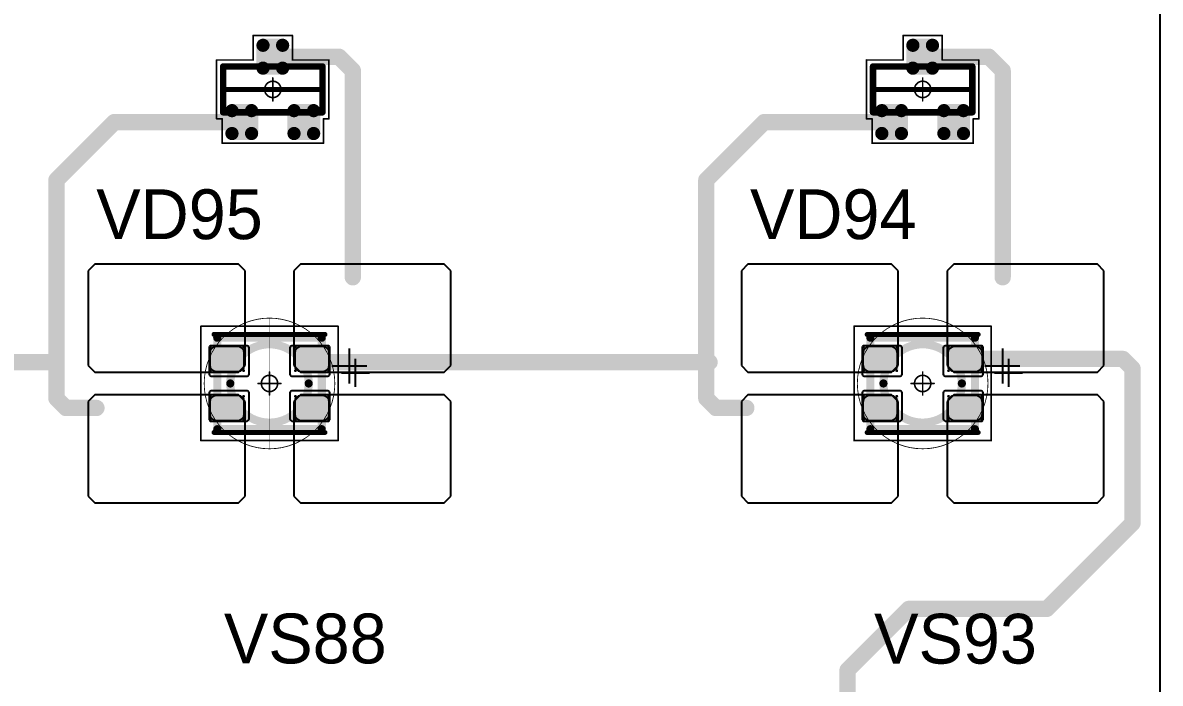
# Model space of a CAD drawing. Header units: millimetres. Extents: x 0 to 400, y 0 to 511.
# Drawn here: x 192.44 to 227.27, y 352.33 to 372.54 of the extents above; entities that cross this region are included whole.
import ezdxf

# ---------------------------------------------------------------- set-up
doc = ezdxf.new("R2010")
doc.units = ezdxf.units.MM
for name, color, linetype in [('Mechanical13', 56, 'Continuous'), ('Mechanical15', 56, 'Continuous'), ('Mechanical2', 216, 'Continuous'), ('TopLayer', 1, 'Continuous'), ('TopOverlay', 2, 'Continuous'), ('TopPaste', 8, 'Continuous'), ('TopSolder', 216, 'Continuous')]:
    doc.layers.add(name, color=color, linetype=linetype)

# ---------------------------------------------------------------- blocks, each defined once
blk = doc.blocks.new('SOT23_502')
at = {"layer": 'Mechanical13', "const_width": 0.2}
for points in [[(-0.7, 1.52), (0.7, 1.52)], [(-0.7, 1.52), (-0.7, -1.52)], [(0.7, 1.52), (0.7, -1.52)], [(-0.7, -1.52), (0.7, -1.52)]]:
    blk.add_lwpolyline(points, dxfattribs=at)
at = {"layer": 'Mechanical13', "const_width": 0.1}
for points in [[(-0.75, 1.52, 1), (-0.65, 1.52, 1)], [(-0.75, 1.52, 1), (-0.65, 1.52, 1)], [(0.65, 1.52, 1), (0.75, 1.52, 1)], [(0.65, 1.52, 1), (0.75, 1.52, 1)], [(-0.75, -1.52, 1), (-0.65, -1.52, 1)], [(-0.75, -1.52, 1), (-0.65, -1.52, 1)], [(0.65, -1.52, 1), (0.75, -1.52, 1)], [(0.65, -1.52, 1), (0.75, -1.52, 1)]]:
    blk.add_lwpolyline(points, format="xyb", close=True, dxfattribs=at)
at = {"layer": 'Mechanical15', "const_width": 0.05}
for points in [[(-0.9, 1.72), (-0.9, 1.55)], [(-0.9, 1.72), (0.9, 1.72)], [(0.9, 1.72), (0.9, 0.6)], [(-1.65, 1.55), (-1.65, -1.55)], [(-1.65, 1.55), (-0.9, 1.55)], [(0, 0.35), (0, -0.35)], [(0.9, 0.6), (1.65, 0.6)], [(1.65, 0.6), (1.65, -0.6)], [(-0.35, 0), (0.35, 0)], [(0.9, -0.6), (1.65, -0.6)], [(0.9, -0.6), (0.9, -1.72)], [(-1.65, -1.55), (-0.9, -1.55)], [(-0.9, -1.55), (-0.9, -1.72)], [(-0.9, -1.72), (0.9, -1.72)]]:
    blk.add_lwpolyline(points, dxfattribs=at)
at = {"layer": 'Mechanical15'}
for points, const_width in [([(-0.913, 1.72, 1), (-0.888, 1.72, 1)], 0.025), ([(-0.913, 1.72, 1), (-0.888, 1.72, 1)], 0.025), ([(0.888, 1.72, 1), (0.913, 1.72, 1)], 0.025), ([(0.888, 1.72, 1), (0.913, 1.72, 1)], 0.025), ([(-1.662, 1.55, 1), (-1.637, 1.55, 1)], 0.025), ([(-1.662, 1.55, 1), (-1.637, 1.55, 1)], 0.025), ([(-0.913, 1.55, 1), (-0.888, 1.55, 1)], 0.025), ([(-0.913, 1.55, 1), (-0.888, 1.55, 1)], 0.025), ([(-0.012, 0.35, 1), (0.012, 0.35, 1)], 0.025), ([(0.888, 0.6, 1), (0.913, 0.6, 1)], 0.025), ([(0.888, 0.6, 1), (0.913, 0.6, 1)], 0.025), ([(1.637, 0.6, 1), (1.662, 0.6, 1)], 0.025), ([(1.637, 0.6, 1), (1.662, 0.6, 1)], 0.025), ([(-0.362, 0, 1), (-0.337, 0, 1)], 0.025), ([(0.25, 0, 1), (-0.25, 0, 1)], 0.05), ([(-0.262, 0, 1), (-0.238, 0, 1)], 0.025), ([(0.238, 0, 1), (0.262, 0, 1)], 0.025), ([(0.337, 0, 1), (0.362, 0, 1)], 0.025), ([(-0.012, -0.35, 1), (0.012, -0.35, 1)], 0.025), ([(0.888, -0.6, 1), (0.913, -0.6, 1)], 0.025), ([(0.888, -0.6, 1), (0.913, -0.6, 1)], 0.025), ([(1.637, -0.6, 1), (1.662, -0.6, 1)], 0.025), ([(1.637, -0.6, 1), (1.662, -0.6, 1)], 0.025), ([(-1.662, -1.55, 1), (-1.637, -1.55, 1)], 0.025), ([(-1.662, -1.55, 1), (-1.637, -1.55, 1)], 0.025), ([(-0.913, -1.55, 1), (-0.888, -1.55, 1)], 0.025), ([(-0.913, -1.55, 1), (-0.888, -1.55, 1)], 0.025), ([(-0.913, -1.72, 1), (-0.888, -1.72, 1)], 0.025), ([(-0.913, -1.72, 1), (-0.888, -1.72, 1)], 0.025), ([(0.888, -1.72, 1), (0.913, -1.72, 1)], 0.025), ([(0.888, -1.72, 1), (0.913, -1.72, 1)], 0.025)]:
    blk.add_lwpolyline(points, format="xyb", close=True, dxfattribs=dict(at, const_width=const_width))
at = {"layer": 'TopLayer', "const_width": 0.1}
for points in [[(-1.4, 1.25, 1), (-1.3, 1.25, 1)], [(-0.7, 1.25, 1), (-0.6, 1.25, 1)], [(-1.4, 0.65, 1), (-1.3, 0.65, 1)], [(-0.7, 0.65, 1), (-0.6, 0.65, 1)], [(0.6, 0.3, 1), (0.7, 0.3, 1)], [(1.3, 0.3, 1), (1.4, 0.3, 1)], [(0.6, -0.3, 1), (0.7, -0.3, 1)], [(1.3, -0.3, 1), (1.4, -0.3, 1)], [(-1.4, -0.65, 1), (-1.3, -0.65, 1)], [(-0.7, -0.65, 1), (-0.6, -0.65, 1)], [(-1.4, -1.25, 1), (-1.3, -1.25, 1)], [(-0.7, -1.25, 1), (-0.6, -1.25, 1)]]:
    blk.add_lwpolyline(points, format="xyb", close=True, dxfattribs=at)
at = {"layer": 'TopLayer'}
for points in [[(-1.45, 1.25), (-1.45, 0.65), (-0.55, 1.25), (-0.55, 0.65)], [(-1.35, 1.35), (-1.35, 0.55), (-0.65, 1.35), (-0.65, 0.55)], [(0.65, 0.4), (0.65, -0.4), (1.35, 0.4), (1.35, -0.4)], [(0.55, 0.3), (0.55, -0.3), (1.45, 0.3), (1.45, -0.3)], [(-1.45, -0.65), (-1.45, -1.25), (-0.55, -0.65), (-0.55, -1.25)], [(-1.35, -0.55), (-1.35, -1.35), (-0.65, -0.55), (-0.65, -1.35)]]:
    blk.add_solid(points, dxfattribs=at)
at = {"layer": 'TopOverlay', "const_width": 0.15}
blk.add_lwpolyline([(0, 1.5), (0, -1.5)], dxfattribs=at)
at = {"layer": 'TopOverlay', "const_width": 0.075}
for points in [[(-0.038, 1.5, 1), (0.038, 1.5, 1)], [(-0.038, -1.5, 1), (0.038, -1.5, 1)]]:
    blk.add_lwpolyline(points, format="xyb", close=True, dxfattribs=at)
at = {"layer": 'TopPaste', "const_width": 0.075}
for points in [[(-1.387, 1.25, 1), (-1.313, 1.25, 1)], [(-0.687, 1.25, 1), (-0.613, 1.25, 1)], [(-1.387, 0.65, 1), (-1.313, 0.65, 1)], [(-0.687, 0.65, 1), (-0.613, 0.65, 1)], [(0.613, 0.3, 1), (0.687, 0.3, 1)], [(1.313, 0.3, 1), (1.387, 0.3, 1)], [(0.613, -0.3, 1), (0.687, -0.3, 1)], [(1.313, -0.3, 1), (1.387, -0.3, 1)], [(-1.387, -0.65, 1), (-1.313, -0.65, 1)], [(-0.687, -0.65, 1), (-0.613, -0.65, 1)], [(-1.387, -1.25, 1), (-1.313, -1.25, 1)], [(-0.687, -1.25, 1), (-0.613, -1.25, 1)]]:
    blk.add_lwpolyline(points, format="xyb", close=True, dxfattribs=at)
at = {"layer": 'TopPaste'}
for points in [[(-1.425, 1.25), (-1.425, 0.65), (-0.575, 1.25), (-0.575, 0.65)], [(-1.35, 1.325), (-1.35, 0.575), (-0.65, 1.325), (-0.65, 0.575)], [(0.65, 0.375), (0.65, -0.375), (1.35, 0.375), (1.35, -0.375)], [(0.575, 0.3), (0.575, -0.3), (1.425, 0.3), (1.425, -0.3)], [(-1.425, -0.65), (-1.425, -1.25), (-0.575, -0.65), (-0.575, -1.25)], [(-1.35, -0.575), (-1.35, -1.325), (-0.65, -0.575), (-0.65, -1.325)]]:
    blk.add_solid(points, dxfattribs=at)
at = {"layer": 'TopSolder', "const_width": 0.202}
for points in [[(-1.451, 1.25, 1), (-1.249, 1.25, 1)], [(-0.751, 1.25, 1), (-0.549, 1.25, 1)], [(-1.451, 0.65, 1), (-1.249, 0.65, 1)], [(-0.751, 0.65, 1), (-0.549, 0.65, 1)], [(0.549, 0.3, 1), (0.751, 0.3, 1)], [(1.249, 0.3, 1), (1.451, 0.3, 1)], [(0.549, -0.3, 1), (0.751, -0.3, 1)], [(1.249, -0.3, 1), (1.451, -0.3, 1)], [(-1.451, -0.65, 1), (-1.249, -0.65, 1)], [(-0.751, -0.65, 1), (-0.549, -0.65, 1)], [(-1.451, -1.25, 1), (-1.249, -1.25, 1)], [(-0.751, -1.25, 1), (-0.549, -1.25, 1)]]:
    blk.add_lwpolyline(points, format="xyb", close=True, dxfattribs=at)
at = {"layer": 'TopSolder'}
for points in [[(-1.35, 1.452), (-1.35, 0.448), (-0.65, 1.452), (-0.65, 0.448)], [(-1.552, 1.25), (-1.552, 0.65), (-0.448, 1.25), (-0.448, 0.65)], [(0.65, 0.502), (0.65, -0.502), (1.35, 0.502), (1.35, -0.502)], [(0.448, 0.3), (0.448, -0.3), (1.552, 0.3), (1.552, -0.3)], [(-1.552, -0.65), (-1.552, -1.25), (-0.448, -0.65), (-0.448, -1.25)], [(-1.35, -0.448), (-1.35, -1.452), (-0.65, -0.448), (-0.65, -1.452)]]:
    blk.add_solid(points, dxfattribs=at)
blk = doc.blocks.new('SOT23_503')
at = {"layer": 'Mechanical13', "const_width": 0.2}
for points in [[(-0.7, 1.52), (0.7, 1.52)], [(-0.7, 1.52), (-0.7, -1.52)], [(0.7, 1.52), (0.7, -1.52)], [(-0.7, -1.52), (0.7, -1.52)]]:
    blk.add_lwpolyline(points, dxfattribs=at)
at = {"layer": 'Mechanical13', "const_width": 0.1}
for points in [[(-0.75, 1.52, 1), (-0.65, 1.52, 1)], [(-0.75, 1.52, 1), (-0.65, 1.52, 1)], [(0.65, 1.52, 1), (0.75, 1.52, 1)], [(0.65, 1.52, 1), (0.75, 1.52, 1)], [(-0.75, -1.52, 1), (-0.65, -1.52, 1)], [(-0.75, -1.52, 1), (-0.65, -1.52, 1)], [(0.65, -1.52, 1), (0.75, -1.52, 1)], [(0.65, -1.52, 1), (0.75, -1.52, 1)]]:
    blk.add_lwpolyline(points, format="xyb", close=True, dxfattribs=at)
at = {"layer": 'Mechanical15', "const_width": 0.05}
for points in [[(-0.9, 1.72), (-0.9, 1.55)], [(-0.9, 1.72), (0.9, 1.72)], [(0.9, 1.72), (0.9, 0.6)], [(-1.65, 1.55), (-1.65, -1.55)], [(-1.65, 1.55), (-0.9, 1.55)], [(0, 0.35), (0, -0.35)], [(0.9, 0.6), (1.65, 0.6)], [(1.65, 0.6), (1.65, -0.6)], [(-0.35, 0), (0.35, 0)], [(0.9, -0.6), (1.65, -0.6)], [(0.9, -0.6), (0.9, -1.72)], [(-1.65, -1.55), (-0.9, -1.55)], [(-0.9, -1.55), (-0.9, -1.72)], [(-0.9, -1.72), (0.9, -1.72)]]:
    blk.add_lwpolyline(points, dxfattribs=at)
at = {"layer": 'Mechanical15'}
for points, const_width in [([(-0.913, 1.72, 1), (-0.888, 1.72, 1)], 0.025), ([(-0.913, 1.72, 1), (-0.888, 1.72, 1)], 0.025), ([(0.888, 1.72, 1), (0.913, 1.72, 1)], 0.025), ([(0.888, 1.72, 1), (0.913, 1.72, 1)], 0.025), ([(-1.662, 1.55, 1), (-1.637, 1.55, 1)], 0.025), ([(-1.662, 1.55, 1), (-1.637, 1.55, 1)], 0.025), ([(-0.913, 1.55, 1), (-0.888, 1.55, 1)], 0.025), ([(-0.913, 1.55, 1), (-0.888, 1.55, 1)], 0.025), ([(-0.012, 0.35, 1), (0.012, 0.35, 1)], 0.025), ([(0.888, 0.6, 1), (0.913, 0.6, 1)], 0.025), ([(0.888, 0.6, 1), (0.913, 0.6, 1)], 0.025), ([(1.637, 0.6, 1), (1.662, 0.6, 1)], 0.025), ([(1.637, 0.6, 1), (1.662, 0.6, 1)], 0.025), ([(-0.362, 0, 1), (-0.337, 0, 1)], 0.025), ([(0.25, 0, 1), (-0.25, 0, 1)], 0.05), ([(-0.262, 0, 1), (-0.238, 0, 1)], 0.025), ([(0.238, 0, 1), (0.262, 0, 1)], 0.025), ([(0.337, 0, 1), (0.362, 0, 1)], 0.025), ([(-0.012, -0.35, 1), (0.012, -0.35, 1)], 0.025), ([(0.888, -0.6, 1), (0.913, -0.6, 1)], 0.025), ([(0.888, -0.6, 1), (0.913, -0.6, 1)], 0.025), ([(1.637, -0.6, 1), (1.662, -0.6, 1)], 0.025), ([(1.637, -0.6, 1), (1.662, -0.6, 1)], 0.025), ([(-1.662, -1.55, 1), (-1.637, -1.55, 1)], 0.025), ([(-1.662, -1.55, 1), (-1.637, -1.55, 1)], 0.025), ([(-0.913, -1.55, 1), (-0.888, -1.55, 1)], 0.025), ([(-0.913, -1.55, 1), (-0.888, -1.55, 1)], 0.025), ([(-0.913, -1.72, 1), (-0.888, -1.72, 1)], 0.025), ([(-0.913, -1.72, 1), (-0.888, -1.72, 1)], 0.025), ([(0.888, -1.72, 1), (0.913, -1.72, 1)], 0.025), ([(0.888, -1.72, 1), (0.913, -1.72, 1)], 0.025)]:
    blk.add_lwpolyline(points, format="xyb", close=True, dxfattribs=dict(at, const_width=const_width))
at = {"layer": 'TopLayer', "const_width": 0.1}
for points in [[(-1.4, 1.25, 1), (-1.3, 1.25, 1)], [(-0.7, 1.25, 1), (-0.6, 1.25, 1)], [(-1.4, 0.65, 1), (-1.3, 0.65, 1)], [(-0.7, 0.65, 1), (-0.6, 0.65, 1)], [(0.6, 0.3, 1), (0.7, 0.3, 1)], [(1.3, 0.3, 1), (1.4, 0.3, 1)], [(0.6, -0.3, 1), (0.7, -0.3, 1)], [(1.3, -0.3, 1), (1.4, -0.3, 1)], [(-1.4, -0.65, 1), (-1.3, -0.65, 1)], [(-0.7, -0.65, 1), (-0.6, -0.65, 1)], [(-1.4, -1.25, 1), (-1.3, -1.25, 1)], [(-0.7, -1.25, 1), (-0.6, -1.25, 1)]]:
    blk.add_lwpolyline(points, format="xyb", close=True, dxfattribs=at)
at = {"layer": 'TopLayer'}
for points in [[(-1.45, 1.25), (-1.45, 0.65), (-0.55, 1.25), (-0.55, 0.65)], [(-1.35, 1.35), (-1.35, 0.55), (-0.65, 1.35), (-0.65, 0.55)], [(0.65, 0.4), (0.65, -0.4), (1.35, 0.4), (1.35, -0.4)], [(0.55, 0.3), (0.55, -0.3), (1.45, 0.3), (1.45, -0.3)], [(-1.45, -0.65), (-1.45, -1.25), (-0.55, -0.65), (-0.55, -1.25)], [(-1.35, -0.55), (-1.35, -1.35), (-0.65, -0.55), (-0.65, -1.35)]]:
    blk.add_solid(points, dxfattribs=at)
at = {"layer": 'TopOverlay', "const_width": 0.15}
blk.add_lwpolyline([(0, 1.5), (0, -1.5)], dxfattribs=at)
at = {"layer": 'TopOverlay', "const_width": 0.075}
for points in [[(-0.038, 1.5, 1), (0.038, 1.5, 1)], [(-0.038, -1.5, 1), (0.038, -1.5, 1)]]:
    blk.add_lwpolyline(points, format="xyb", close=True, dxfattribs=at)
at = {"layer": 'TopPaste', "const_width": 0.075}
for points in [[(-1.387, 1.25, 1), (-1.313, 1.25, 1)], [(-0.687, 1.25, 1), (-0.613, 1.25, 1)], [(-1.387, 0.65, 1), (-1.313, 0.65, 1)], [(-0.687, 0.65, 1), (-0.613, 0.65, 1)], [(0.613, 0.3, 1), (0.687, 0.3, 1)], [(1.313, 0.3, 1), (1.387, 0.3, 1)], [(0.613, -0.3, 1), (0.687, -0.3, 1)], [(1.313, -0.3, 1), (1.387, -0.3, 1)], [(-1.387, -0.65, 1), (-1.313, -0.65, 1)], [(-0.687, -0.65, 1), (-0.613, -0.65, 1)], [(-1.387, -1.25, 1), (-1.313, -1.25, 1)], [(-0.687, -1.25, 1), (-0.613, -1.25, 1)]]:
    blk.add_lwpolyline(points, format="xyb", close=True, dxfattribs=at)
at = {"layer": 'TopPaste'}
for points in [[(-1.425, 1.25), (-1.425, 0.65), (-0.575, 1.25), (-0.575, 0.65)], [(-1.35, 1.325), (-1.35, 0.575), (-0.65, 1.325), (-0.65, 0.575)], [(0.65, 0.375), (0.65, -0.375), (1.35, 0.375), (1.35, -0.375)], [(0.575, 0.3), (0.575, -0.3), (1.425, 0.3), (1.425, -0.3)], [(-1.425, -0.65), (-1.425, -1.25), (-0.575, -0.65), (-0.575, -1.25)], [(-1.35, -0.575), (-1.35, -1.325), (-0.65, -0.575), (-0.65, -1.325)]]:
    blk.add_solid(points, dxfattribs=at)
at = {"layer": 'TopSolder', "const_width": 0.202}
for points in [[(-1.451, 1.25, 1), (-1.249, 1.25, 1)], [(-0.751, 1.25, 1), (-0.549, 1.25, 1)], [(-1.451, 0.65, 1), (-1.249, 0.65, 1)], [(-0.751, 0.65, 1), (-0.549, 0.65, 1)], [(0.549, 0.3, 1), (0.751, 0.3, 1)], [(1.249, 0.3, 1), (1.451, 0.3, 1)], [(0.549, -0.3, 1), (0.751, -0.3, 1)], [(1.249, -0.3, 1), (1.451, -0.3, 1)], [(-1.451, -0.65, 1), (-1.249, -0.65, 1)], [(-0.751, -0.65, 1), (-0.549, -0.65, 1)], [(-1.451, -1.25, 1), (-1.249, -1.25, 1)], [(-0.751, -1.25, 1), (-0.549, -1.25, 1)]]:
    blk.add_lwpolyline(points, format="xyb", close=True, dxfattribs=at)
at = {"layer": 'TopSolder'}
for points in [[(-1.35, 1.452), (-1.35, 0.448), (-0.65, 1.452), (-0.65, 0.448)], [(-1.552, 1.25), (-1.552, 0.65), (-0.448, 1.25), (-0.448, 0.65)], [(0.65, 0.502), (0.65, -0.502), (1.35, 0.502), (1.35, -0.502)], [(0.448, 0.3), (0.448, -0.3), (1.552, 0.3), (1.552, -0.3)], [(-1.552, -0.65), (-1.552, -1.25), (-0.448, -0.65), (-0.448, -1.25)], [(-1.35, -0.448), (-1.35, -1.452), (-0.65, -0.448), (-0.65, -1.452)]]:
    blk.add_solid(points, dxfattribs=at)
blk = doc.blocks.new('E65F_706')
at = {"layer": 'Mechanical13'}
for p, q in [((2.441, 1.071), (2.441, 0)), ((1.905, 0.536), (2.976, 0.536))]:
    blk.add_line(p, q, dxfattribs=at)
at = {"layer": 'Mechanical13', "const_width": 0.25}
for points in [[(-1.6, -1.4), (-1.6, 1.4)], [(-1.6, 1.4), (1.6, 1.4)], [(1.6, -1.4), (1.6, 1.4)], [(-1.6, -1.4), (1.6, -1.4)]]:
    blk.add_lwpolyline(points, dxfattribs=at)
at = {"layer": 'Mechanical13'}
for points, const_width in [([(-1.663, 1.4, 1), (-1.538, 1.4, 1)], 0.125), ([(-1.663, 1.4, 1), (-1.538, 1.4, 1)], 0.125), ([(1.537, 1.4, 1), (1.662, 1.4, 1)], 0.125), ([(1.537, 1.4, 1), (1.662, 1.4, 1)], 0.125), ([(1.2, 0, 1), (-1.2, 0, 1)], 0.25), ([(-1.263, 0, 1), (-1.138, 0, 1)], 0.125), ([(1.137, 0, 1), (1.262, 0, 1)], 0.125), ([(-1.663, -1.4, 1), (-1.538, -1.4, 1)], 0.125), ([(-1.663, -1.4, 1), (-1.538, -1.4, 1)], 0.125), ([(1.537, -1.4, 1), (1.662, -1.4, 1)], 0.125), ([(1.537, -1.4, 1), (1.662, -1.4, 1)], 0.125)]:
    blk.add_lwpolyline(points, format="xyb", close=True, dxfattribs=dict(at, const_width=const_width))
at = {"layer": 'Mechanical15', "const_width": 0.05}
for points in [[(-2.1, 1.75), (2.1, 1.75)], [(-2.1, -1.75), (-2.1, 1.75)], [(2.1, -1.75), (2.1, 1.75)], [(0, -0.35), (0, 0.35)], [(0, -0.35), (0, 0.35)], [(-0.35, 0), (0.35, 0)], [(-0.35, 0), (0.35, 0)], [(-2.1, -1.75), (2.1, -1.75)]]:
    blk.add_lwpolyline(points, dxfattribs=at)
at = {"layer": 'Mechanical15'}
for points, const_width in [([(-2.113, 1.75, 1), (-2.088, 1.75, 1)], 0.025), ([(-2.113, 1.75, 1), (-2.088, 1.75, 1)], 0.025), ([(2.087, 1.75, 1), (2.112, 1.75, 1)], 0.025), ([(2.087, 1.75, 1), (2.112, 1.75, 1)], 0.025), ([(-0.013, 0.35, 1), (0.012, 0.35, 1)], 0.025), ([(-0.013, 0.35, 1), (0.012, 0.35, 1)], 0.025), ([(-0.363, 0, 1), (-0.338, 0, 1)], 0.025), ([(-0.363, 0, 1), (-0.338, 0, 1)], 0.025), ([(0.25, 0, 1), (-0.25, 0, 1)], 0.05), ([(0.25, 0, 1), (-0.25, 0, 1)], 0.05), ([(-0.263, 0, 1), (-0.238, 0, 1)], 0.025), ([(-0.263, 0, 1), (-0.238, 0, 1)], 0.025), ([(0.237, 0, 1), (0.262, 0, 1)], 0.025), ([(0.237, 0, 1), (0.262, 0, 1)], 0.025), ([(0.337, 0, 1), (0.362, 0, 1)], 0.025), ([(0.337, 0, 1), (0.362, 0, 1)], 0.025), ([(-0.013, -0.35, 1), (0.012, -0.35, 1)], 0.025), ([(-0.013, -0.35, 1), (0.012, -0.35, 1)], 0.025), ([(-2.113, -1.75, 1), (-2.088, -1.75, 1)], 0.025), ([(-2.113, -1.75, 1), (-2.088, -1.75, 1)], 0.025), ([(2.087, -1.75, 1), (2.112, -1.75, 1)], 0.025), ([(2.087, -1.75, 1), (2.112, -1.75, 1)], 0.025)]:
    blk.add_lwpolyline(points, format="xyb", close=True, dxfattribs=dict(at, const_width=const_width))
at = {"layer": 'TopLayer'}
for p, q in [((-5.35, 3.65), (-5.55, 3.45)), ((-0.95, 3.65), (-5.35, 3.65)), ((-5.35, 3.65), (-5.35, 3.65)), ((-0.75, 3.45), (-0.95, 3.65)), ((0.95, 3.65), (0.75, 3.45)), ((5.35, 3.65), (0.95, 3.65)), ((0.95, 3.65), (0.95, 3.65)), ((5.55, 3.45), (5.35, 3.65)), ((-5.55, 3.45), (-5.55, 3.45)), ((-5.55, 3.45), (-5.55, 0.55)), ((-0.75, 0.55), (-0.75, 3.45)), ((0.75, 3.45), (0.75, 3.45)), ((0.75, 3.45), (0.75, 0.55)), ((5.55, 0.55), (5.55, 3.45)), ((-5.55, 0.55), (-5.35, 0.35)), ((-5.35, 0.35), (-0.95, 0.35)), ((-0.95, 0.35), (-0.75, 0.55)), ((0.75, 0.55), (0.95, 0.35)), ((0.95, 0.35), (5.35, 0.35)), ((5.35, 0.35), (5.55, 0.55)), ((-5.35, -0.35), (-5.55, -0.55)), ((-5.55, -0.55), (-5.55, -0.55)), ((-5.55, -0.55), (-5.55, -3.45)), ((-0.95, -0.35), (-5.35, -0.35)), ((-5.35, -0.35), (-5.35, -0.35)), ((-0.75, -0.55), (-0.95, -0.35)), ((-0.75, -3.45), (-0.75, -0.55)), ((0.95, -0.35), (0.75, -0.55)), ((0.75, -0.55), (0.75, -0.55)), ((0.75, -0.55), (0.75, -3.45)), ((5.35, -0.35), (0.95, -0.35)), ((0.95, -0.35), (0.95, -0.35)), ((5.55, -0.55), (5.35, -0.35)), ((5.55, -3.45), (5.55, -0.55)), ((-5.55, -3.45), (-5.35, -3.65)), ((-0.95, -3.65), (-0.75, -3.45)), ((0.75, -3.45), (0.95, -3.65)), ((5.35, -3.65), (5.55, -3.45)), ((-5.35, -3.65), (-0.95, -3.65)), ((0.95, -3.65), (5.35, -3.65))]:
    blk.add_line(p, q, dxfattribs=at)
at = {"layer": 'TopLayer', "const_width": 0.04}
for points in [[(-1.83, 1.11, 1), (-1.79, 1.11, 1)], [(-0.81, 1.11, 1), (-0.77, 1.11, 1)], [(0.77, 1.11, 1), (0.81, 1.11, 1)], [(1.79, 1.11, 1), (1.83, 1.11, 1)], [(-1.83, 0.39, 1), (-1.79, 0.39, 1)], [(-0.81, 0.39, 1), (-0.77, 0.39, 1)], [(0.77, 0.39, 1), (0.81, 0.39, 1)], [(1.79, 0.39, 1), (1.83, 0.39, 1)], [(-1.83, -0.39, 1), (-1.79, -0.39, 1)], [(-0.81, -0.39, 1), (-0.77, -0.39, 1)], [(0.77, -0.39, 1), (0.81, -0.39, 1)], [(1.79, -0.39, 1), (1.83, -0.39, 1)], [(-1.83, -1.11, 1), (-1.79, -1.11, 1)], [(-0.81, -1.11, 1), (-0.77, -1.11, 1)], [(0.77, -1.11, 1), (0.81, -1.11, 1)], [(1.79, -1.11, 1), (1.83, -1.11, 1)]]:
    blk.add_lwpolyline(points, format="xyb", close=True, dxfattribs=at)
at = {"layer": 'TopLayer'}
for points in [[(-1.85, 1.11), (-1.85, 0.39), (-0.75, 1.11), (-0.75, 0.39)], [(-1.81, 1.15), (-1.81, 0.35), (-0.79, 1.15), (-0.79, 0.35)], [(0.75, 1.11), (0.75, 0.39), (1.85, 1.11), (1.85, 0.39)], [(0.79, 1.15), (0.79, 0.35), (1.81, 1.15), (1.81, 0.35)], [(-1.85, -0.39), (-1.85, -1.11), (-0.75, -0.39), (-0.75, -1.11)], [(-1.81, -0.35), (-1.81, -1.15), (-0.79, -0.35), (-0.79, -1.15)], [(0.75, -0.39), (0.75, -1.11), (1.85, -0.39), (1.85, -1.11)], [(0.79, -0.35), (0.79, -1.15), (1.81, -0.35), (1.81, -1.15)]]:
    blk.add_solid(points, dxfattribs=at)
at = {"layer": 'TopOverlay'}
for p, q in [((2.628, 0.757), (2.628, -0.1)), ((2.2, 0.328), (3.057, 0.328))]:
    blk.add_line(p, q, dxfattribs=at)
at = {"layer": 'TopOverlay', "const_width": 0.15}
for points in [[(-1.7, 1.5), (1.7, 1.5)], [(-1.7, -1.5), (1.7, -1.5)]]:
    blk.add_lwpolyline(points, dxfattribs=at)
at = {"layer": 'TopOverlay', "const_width": 0.075}
for points in [[(-1.738, 1.5, 1), (-1.663, 1.5, 1)], [(1.662, 1.5, 1), (1.737, 1.5, 1)], [(-1.738, -1.5, 1), (-1.663, -1.5, 1)], [(1.662, -1.5, 1), (1.737, -1.5, 1)]]:
    blk.add_lwpolyline(points, format="xyb", close=True, dxfattribs=at)
at = {"layer": 'TopPaste'}
for p, q in [((-1.773, 1.073), (-1.814, 1.011)), ((-1.711, 1.114), (-1.773, 1.073)), ((-1.638, 1.129), (-1.711, 1.114)), ((-0.963, 1.129), (-1.638, 1.129)), ((-0.889, 1.114), (-0.963, 1.129)), ((-0.827, 1.073), (-0.889, 1.114)), ((-0.786, 1.011), (-0.827, 1.073)), ((0.827, 1.073), (0.786, 1.011)), ((0.889, 1.114), (0.827, 1.073)), ((0.962, 1.129), (0.889, 1.114)), ((1.637, 1.129), (0.962, 1.129)), ((1.711, 1.114), (1.637, 1.129)), ((1.773, 1.073), (1.711, 1.114)), ((1.814, 1.011), (1.773, 1.073)), ((-1.814, 1.011), (-1.829, 0.938)), ((-1.829, 0.938), (-1.829, 0.563)), ((-0.771, 0.938), (-0.786, 1.011)), ((-0.771, 0.563), (-0.771, 0.938)), ((0.786, 1.011), (0.771, 0.938)), ((0.771, 0.938), (0.771, 0.563)), ((1.829, 0.938), (1.814, 1.011)), ((1.829, 0.563), (1.829, 0.938)), ((-1.829, 0.563), (-1.814, 0.489)), ((-1.814, 0.489), (-1.773, 0.427)), ((-1.773, 0.427), (-1.711, 0.386)), ((-1.711, 0.386), (-1.638, 0.371)), ((-1.638, 0.371), (-0.963, 0.371)), ((-0.963, 0.371), (-0.889, 0.386)), ((-0.889, 0.386), (-0.827, 0.427)), ((-0.827, 0.427), (-0.786, 0.489)), ((-0.786, 0.489), (-0.771, 0.563)), ((0.771, 0.563), (0.786, 0.489)), ((0.786, 0.489), (0.827, 0.427)), ((0.827, 0.427), (0.889, 0.386)), ((0.889, 0.386), (0.962, 0.371)), ((0.962, 0.371), (1.637, 0.371)), ((1.637, 0.371), (1.711, 0.386)), ((1.711, 0.386), (1.773, 0.427)), ((1.773, 0.427), (1.814, 0.489)), ((1.814, 0.489), (1.829, 0.563)), ((-1.814, -0.489), (-1.829, -0.563)), ((-1.829, -0.563), (-1.829, -0.938)), ((-1.773, -0.427), (-1.814, -0.489)), ((-1.711, -0.386), (-1.773, -0.427)), ((-1.638, -0.371), (-1.711, -0.386)), ((-0.963, -0.371), (-1.638, -0.371)), ((-0.889, -0.386), (-0.963, -0.371)), ((-0.827, -0.427), (-0.889, -0.386)), ((-0.786, -0.489), (-0.827, -0.427)), ((-0.771, -0.563), (-0.786, -0.489)), ((-0.771, -0.938), (-0.771, -0.563)), ((0.786, -0.489), (0.771, -0.563)), ((0.771, -0.563), (0.771, -0.938)), ((0.827, -0.427), (0.786, -0.489)), ((0.889, -0.386), (0.827, -0.427)), ((0.962, -0.371), (0.889, -0.386)), ((1.637, -0.371), (0.962, -0.371)), ((1.711, -0.386), (1.637, -0.371)), ((1.773, -0.427), (1.711, -0.386)), ((1.814, -0.489), (1.773, -0.427)), ((1.829, -0.563), (1.814, -0.489)), ((1.829, -0.938), (1.829, -0.563)), ((-1.829, -0.938), (-1.814, -1.011)), ((-1.814, -1.011), (-1.773, -1.073)), ((-0.827, -1.073), (-0.786, -1.011)), ((-0.786, -1.011), (-0.771, -0.938)), ((0.771, -0.938), (0.786, -1.011)), ((0.786, -1.011), (0.827, -1.073)), ((1.773, -1.073), (1.814, -1.011)), ((1.814, -1.011), (1.829, -0.938)), ((-1.773, -1.073), (-1.711, -1.114)), ((-1.711, -1.114), (-1.638, -1.129)), ((-1.638, -1.129), (-0.963, -1.129)), ((-0.963, -1.129), (-0.889, -1.114)), ((-0.889, -1.114), (-0.827, -1.073)), ((0.827, -1.073), (0.889, -1.114)), ((0.889, -1.114), (0.962, -1.129)), ((0.962, -1.129), (1.637, -1.129)), ((1.637, -1.129), (1.711, -1.114)), ((1.711, -1.114), (1.773, -1.073))]:
    blk.add_line(p, q, dxfattribs=at)
at = {"layer": 'TopSolder'}
for p, q in [((-1.842, 1.129), (-1.85, 1.111)), ((-1.85, 1.111), (-1.85, 1.101)), ((-1.85, 1.101), (-1.85, 1.101)), ((-1.85, 1.101), (-1.85, 0.301)), ((-1.828, 1.143), (-1.842, 1.129)), ((-1.81, 1.151), (-1.828, 1.143)), ((-1.8, 1.151), (-1.81, 1.151)), ((-0.7, 1.151), (-1.8, 1.151)), ((-0.685, 1.151), (-0.7, 1.151)), ((-0.7, 1.151), (-0.7, 1.151)), ((-0.658, 1.139), (-0.685, 1.151)), ((-0.636, 1.118), (-0.658, 1.139)), ((-0.625, 1.09), (-0.636, 1.118)), ((-0.625, 1.076), (-0.625, 1.09)), ((-0.625, 0.301), (-0.625, 1.076)), ((0.636, 1.118), (0.625, 1.09)), ((0.625, 1.09), (0.625, 1.076)), ((0.625, 1.076), (0.625, 1.076)), ((0.625, 1.076), (0.625, 0.301)), ((0.657, 1.139), (0.636, 1.118)), ((0.685, 1.151), (0.657, 1.139)), ((0.7, 1.151), (0.685, 1.151)), ((1.8, 1.151), (0.7, 1.151)), ((1.81, 1.151), (1.8, 1.151)), ((1.8, 1.151), (1.8, 1.151)), ((1.828, 1.143), (1.81, 1.151)), ((1.842, 1.129), (1.828, 1.143)), ((1.85, 1.111), (1.842, 1.129)), ((1.85, 1.101), (1.85, 1.111)), ((1.85, 0.301), (1.85, 1.101)), ((-1.85, 0.301), (-1.85, 0.286)), ((-1.85, 0.286), (-1.839, 0.258)), ((-1.839, 0.258), (-1.818, 0.237)), ((-1.818, 0.237), (-1.79, 0.226)), ((-1.79, 0.226), (-1.775, 0.226)), ((-1.775, 0.226), (-1.775, 0.226)), ((-1.775, 0.226), (-0.7, 0.226)), ((-0.7, 0.226), (-0.685, 0.226)), ((-0.685, 0.226), (-0.658, 0.237)), ((-0.658, 0.237), (-0.636, 0.258)), ((-0.636, 0.258), (-0.625, 0.286)), ((-0.625, 0.286), (-0.625, 0.301)), ((-0.625, 0.301), (-0.625, 0.301)), ((0.625, 0.301), (0.625, 0.286)), ((0.625, 0.286), (0.636, 0.258)), ((0.636, 0.258), (0.657, 0.237)), ((0.657, 0.237), (0.685, 0.226)), ((0.685, 0.226), (0.7, 0.226)), ((0.7, 0.226), (0.7, 0.226)), ((0.7, 0.226), (1.775, 0.226)), ((1.775, 0.226), (1.79, 0.226)), ((1.79, 0.226), (1.817, 0.237)), ((1.817, 0.237), (1.839, 0.258)), ((1.839, 0.258), (1.85, 0.286)), ((1.85, 0.286), (1.85, 0.301)), ((1.85, 0.301), (1.85, 0.301)), ((-1.839, -0.257), (-1.85, -0.285)), ((-1.85, -0.285), (-1.85, -0.299)), ((-1.85, -0.299), (-1.85, -0.299)), ((-1.85, -0.299), (-1.85, -1.099)), ((-1.818, -0.236), (-1.839, -0.257)), ((-1.79, -0.224), (-1.818, -0.236)), ((-1.775, -0.224), (-1.79, -0.224)), ((-0.7, -0.224), (-1.775, -0.224)), ((-0.685, -0.224), (-0.7, -0.224)), ((-0.7, -0.224), (-0.7, -0.224)), ((-0.658, -0.236), (-0.685, -0.224)), ((-0.636, -0.257), (-0.658, -0.236)), ((-0.625, -0.285), (-0.636, -0.257)), ((-0.625, -0.299), (-0.625, -0.285)), ((-0.625, -1.074), (-0.625, -0.299)), ((0.636, -0.257), (0.625, -0.285)), ((0.625, -0.285), (0.625, -0.299)), ((0.625, -0.299), (0.625, -0.299)), ((0.625, -0.299), (0.625, -1.074)), ((0.657, -0.236), (0.636, -0.257)), ((0.685, -0.224), (0.657, -0.236)), ((0.7, -0.224), (0.685, -0.224)), ((1.775, -0.224), (0.7, -0.224)), ((1.79, -0.224), (1.775, -0.224)), ((1.775, -0.224), (1.775, -0.224)), ((1.817, -0.236), (1.79, -0.224)), ((1.839, -0.257), (1.817, -0.236)), ((1.85, -0.285), (1.839, -0.257)), ((1.85, -0.299), (1.85, -0.285)), ((1.85, -1.099), (1.85, -0.299)), ((-1.85, -1.099), (-1.85, -1.109)), ((-1.85, -1.109), (-1.842, -1.128)), ((-1.842, -1.128), (-1.828, -1.142)), ((-1.828, -1.142), (-1.81, -1.149)), ((-1.81, -1.149), (-1.8, -1.149)), ((-1.8, -1.149), (-0.7, -1.149)), ((-1.8, -1.149), (-1.8, -1.149)), ((-0.7, -1.149), (-0.685, -1.149)), ((-0.685, -1.149), (-0.658, -1.138)), ((-0.658, -1.138), (-0.636, -1.117)), ((-0.636, -1.117), (-0.625, -1.089)), ((-0.625, -1.089), (-0.625, -1.074)), ((-0.625, -1.074), (-0.625, -1.074)), ((0.625, -1.074), (0.625, -1.089)), ((0.625, -1.089), (0.636, -1.117)), ((0.636, -1.117), (0.657, -1.138)), ((0.657, -1.138), (0.685, -1.149)), ((0.685, -1.149), (0.7, -1.149)), ((0.7, -1.149), (1.8, -1.149)), ((0.7, -1.149), (0.7, -1.149)), ((1.8, -1.149), (1.81, -1.149)), ((1.81, -1.149), (1.828, -1.142)), ((1.828, -1.142), (1.842, -1.128)), ((1.842, -1.128), (1.85, -1.109)), ((1.85, -1.109), (1.85, -1.099)), ((1.85, -1.099), (1.85, -1.099))]:
    blk.add_line(p, q, dxfattribs=at)
blk = doc.blocks.new('E65F_707')
at = {"layer": 'Mechanical13'}
for p, q in [((2.441, 1.071), (2.441, 0)), ((1.905, 0.536), (2.976, 0.536))]:
    blk.add_line(p, q, dxfattribs=at)
at = {"layer": 'Mechanical13', "const_width": 0.25}
for points in [[(-1.6, -1.4), (-1.6, 1.4)], [(-1.6, 1.4), (1.6, 1.4)], [(1.6, -1.4), (1.6, 1.4)], [(-1.6, -1.4), (1.6, -1.4)]]:
    blk.add_lwpolyline(points, dxfattribs=at)
at = {"layer": 'Mechanical13'}
for points, const_width in [([(-1.663, 1.4, 1), (-1.538, 1.4, 1)], 0.125), ([(-1.663, 1.4, 1), (-1.538, 1.4, 1)], 0.125), ([(1.537, 1.4, 1), (1.662, 1.4, 1)], 0.125), ([(1.537, 1.4, 1), (1.662, 1.4, 1)], 0.125), ([(1.2, 0, 1), (-1.2, 0, 1)], 0.25), ([(-1.263, 0, 1), (-1.138, 0, 1)], 0.125), ([(1.137, 0, 1), (1.262, 0, 1)], 0.125), ([(-1.663, -1.4, 1), (-1.538, -1.4, 1)], 0.125), ([(-1.663, -1.4, 1), (-1.538, -1.4, 1)], 0.125), ([(1.537, -1.4, 1), (1.662, -1.4, 1)], 0.125), ([(1.537, -1.4, 1), (1.662, -1.4, 1)], 0.125)]:
    blk.add_lwpolyline(points, format="xyb", close=True, dxfattribs=dict(at, const_width=const_width))
at = {"layer": 'Mechanical15', "const_width": 0.05}
for points in [[(-2.1, 1.75), (2.1, 1.75)], [(-2.1, -1.75), (-2.1, 1.75)], [(2.1, -1.75), (2.1, 1.75)], [(0, -0.35), (0, 0.35)], [(0, -0.35), (0, 0.35)], [(-0.35, 0), (0.35, 0)], [(-0.35, 0), (0.35, 0)], [(-2.1, -1.75), (2.1, -1.75)]]:
    blk.add_lwpolyline(points, dxfattribs=at)
at = {"layer": 'Mechanical15'}
for points, const_width in [([(-2.113, 1.75, 1), (-2.088, 1.75, 1)], 0.025), ([(-2.113, 1.75, 1), (-2.088, 1.75, 1)], 0.025), ([(2.087, 1.75, 1), (2.112, 1.75, 1)], 0.025), ([(2.087, 1.75, 1), (2.112, 1.75, 1)], 0.025), ([(-0.013, 0.35, 1), (0.012, 0.35, 1)], 0.025), ([(-0.013, 0.35, 1), (0.012, 0.35, 1)], 0.025), ([(-0.363, 0, 1), (-0.338, 0, 1)], 0.025), ([(-0.363, 0, 1), (-0.338, 0, 1)], 0.025), ([(0.25, 0, 1), (-0.25, 0, 1)], 0.05), ([(0.25, 0, 1), (-0.25, 0, 1)], 0.05), ([(-0.263, 0, 1), (-0.238, 0, 1)], 0.025), ([(-0.263, 0, 1), (-0.238, 0, 1)], 0.025), ([(0.237, 0, 1), (0.262, 0, 1)], 0.025), ([(0.237, 0, 1), (0.262, 0, 1)], 0.025), ([(0.337, 0, 1), (0.362, 0, 1)], 0.025), ([(0.337, 0, 1), (0.362, 0, 1)], 0.025), ([(-0.013, -0.35, 1), (0.012, -0.35, 1)], 0.025), ([(-0.013, -0.35, 1), (0.012, -0.35, 1)], 0.025), ([(-2.113, -1.75, 1), (-2.088, -1.75, 1)], 0.025), ([(-2.113, -1.75, 1), (-2.088, -1.75, 1)], 0.025), ([(2.087, -1.75, 1), (2.112, -1.75, 1)], 0.025), ([(2.087, -1.75, 1), (2.112, -1.75, 1)], 0.025)]:
    blk.add_lwpolyline(points, format="xyb", close=True, dxfattribs=dict(at, const_width=const_width))
at = {"layer": 'TopLayer'}
for p, q in [((-5.35, 3.65), (-5.55, 3.45)), ((-0.95, 3.65), (-5.35, 3.65)), ((-5.35, 3.65), (-5.35, 3.65)), ((-0.75, 3.45), (-0.95, 3.65)), ((0.95, 3.65), (0.75, 3.45)), ((5.35, 3.65), (0.95, 3.65)), ((0.95, 3.65), (0.95, 3.65)), ((5.55, 3.45), (5.35, 3.65)), ((-5.55, 3.45), (-5.55, 3.45)), ((-5.55, 3.45), (-5.55, 0.55)), ((-0.75, 0.55), (-0.75, 3.45)), ((0.75, 3.45), (0.75, 3.45)), ((0.75, 3.45), (0.75, 0.55)), ((5.55, 0.55), (5.55, 3.45)), ((-5.55, 0.55), (-5.35, 0.35)), ((-5.35, 0.35), (-0.95, 0.35)), ((-0.95, 0.35), (-0.75, 0.55)), ((0.75, 0.55), (0.95, 0.35)), ((0.95, 0.35), (5.35, 0.35)), ((5.35, 0.35), (5.55, 0.55)), ((-5.35, -0.35), (-5.55, -0.55)), ((-5.55, -0.55), (-5.55, -0.55)), ((-5.55, -0.55), (-5.55, -3.45)), ((-0.95, -0.35), (-5.35, -0.35)), ((-5.35, -0.35), (-5.35, -0.35)), ((-0.75, -0.55), (-0.95, -0.35)), ((-0.75, -3.45), (-0.75, -0.55)), ((0.95, -0.35), (0.75, -0.55)), ((0.75, -0.55), (0.75, -0.55)), ((0.75, -0.55), (0.75, -3.45)), ((5.35, -0.35), (0.95, -0.35)), ((0.95, -0.35), (0.95, -0.35)), ((5.55, -0.55), (5.35, -0.35)), ((5.55, -3.45), (5.55, -0.55)), ((-5.55, -3.45), (-5.35, -3.65)), ((-0.95, -3.65), (-0.75, -3.45)), ((0.75, -3.45), (0.95, -3.65)), ((5.35, -3.65), (5.55, -3.45)), ((-5.35, -3.65), (-0.95, -3.65)), ((0.95, -3.65), (5.35, -3.65))]:
    blk.add_line(p, q, dxfattribs=at)
at = {"layer": 'TopLayer', "const_width": 0.04}
for points in [[(-1.83, 1.11, 1), (-1.79, 1.11, 1)], [(-0.81, 1.11, 1), (-0.77, 1.11, 1)], [(0.77, 1.11, 1), (0.81, 1.11, 1)], [(1.79, 1.11, 1), (1.83, 1.11, 1)], [(-1.83, 0.39, 1), (-1.79, 0.39, 1)], [(-0.81, 0.39, 1), (-0.77, 0.39, 1)], [(0.77, 0.39, 1), (0.81, 0.39, 1)], [(1.79, 0.39, 1), (1.83, 0.39, 1)], [(-1.83, -0.39, 1), (-1.79, -0.39, 1)], [(-0.81, -0.39, 1), (-0.77, -0.39, 1)], [(0.77, -0.39, 1), (0.81, -0.39, 1)], [(1.79, -0.39, 1), (1.83, -0.39, 1)], [(-1.83, -1.11, 1), (-1.79, -1.11, 1)], [(-0.81, -1.11, 1), (-0.77, -1.11, 1)], [(0.77, -1.11, 1), (0.81, -1.11, 1)], [(1.79, -1.11, 1), (1.83, -1.11, 1)]]:
    blk.add_lwpolyline(points, format="xyb", close=True, dxfattribs=at)
at = {"layer": 'TopLayer'}
for points in [[(-1.85, 1.11), (-1.85, 0.39), (-0.75, 1.11), (-0.75, 0.39)], [(-1.81, 1.15), (-1.81, 0.35), (-0.79, 1.15), (-0.79, 0.35)], [(0.75, 1.11), (0.75, 0.39), (1.85, 1.11), (1.85, 0.39)], [(0.79, 1.15), (0.79, 0.35), (1.81, 1.15), (1.81, 0.35)], [(-1.85, -0.39), (-1.85, -1.11), (-0.75, -0.39), (-0.75, -1.11)], [(-1.81, -0.35), (-1.81, -1.15), (-0.79, -0.35), (-0.79, -1.15)], [(0.75, -0.39), (0.75, -1.11), (1.85, -0.39), (1.85, -1.11)], [(0.79, -0.35), (0.79, -1.15), (1.81, -0.35), (1.81, -1.15)]]:
    blk.add_solid(points, dxfattribs=at)
at = {"layer": 'TopOverlay'}
for p, q in [((2.628, 0.757), (2.628, -0.1)), ((2.2, 0.328), (3.057, 0.328))]:
    blk.add_line(p, q, dxfattribs=at)
at = {"layer": 'TopOverlay', "const_width": 0.15}
for points in [[(-1.7, 1.5), (1.7, 1.5)], [(-1.7, -1.5), (1.7, -1.5)]]:
    blk.add_lwpolyline(points, dxfattribs=at)
at = {"layer": 'TopOverlay', "const_width": 0.075}
for points in [[(-1.738, 1.5, 1), (-1.663, 1.5, 1)], [(1.662, 1.5, 1), (1.737, 1.5, 1)], [(-1.738, -1.5, 1), (-1.663, -1.5, 1)], [(1.662, -1.5, 1), (1.737, -1.5, 1)]]:
    blk.add_lwpolyline(points, format="xyb", close=True, dxfattribs=at)
at = {"layer": 'TopPaste'}
for p, q in [((-1.773, 1.073), (-1.814, 1.011)), ((-1.711, 1.114), (-1.773, 1.073)), ((-1.638, 1.129), (-1.711, 1.114)), ((-0.963, 1.129), (-1.638, 1.129)), ((-0.889, 1.114), (-0.963, 1.129)), ((-0.827, 1.073), (-0.889, 1.114)), ((-0.786, 1.011), (-0.827, 1.073)), ((0.827, 1.073), (0.786, 1.011)), ((0.889, 1.114), (0.827, 1.073)), ((0.962, 1.129), (0.889, 1.114)), ((1.637, 1.129), (0.962, 1.129)), ((1.711, 1.114), (1.637, 1.129)), ((1.773, 1.073), (1.711, 1.114)), ((1.814, 1.011), (1.773, 1.073)), ((-1.814, 1.011), (-1.829, 0.938)), ((-1.829, 0.938), (-1.829, 0.563)), ((-0.771, 0.938), (-0.786, 1.011)), ((-0.771, 0.563), (-0.771, 0.938)), ((0.786, 1.011), (0.771, 0.938)), ((0.771, 0.938), (0.771, 0.563)), ((1.829, 0.938), (1.814, 1.011)), ((1.829, 0.563), (1.829, 0.938)), ((-1.829, 0.563), (-1.814, 0.489)), ((-1.814, 0.489), (-1.773, 0.427)), ((-1.773, 0.427), (-1.711, 0.386)), ((-1.711, 0.386), (-1.638, 0.371)), ((-1.638, 0.371), (-0.963, 0.371)), ((-0.963, 0.371), (-0.889, 0.386)), ((-0.889, 0.386), (-0.827, 0.427)), ((-0.827, 0.427), (-0.786, 0.489)), ((-0.786, 0.489), (-0.771, 0.563)), ((0.771, 0.563), (0.786, 0.489)), ((0.786, 0.489), (0.827, 0.427)), ((0.827, 0.427), (0.889, 0.386)), ((0.889, 0.386), (0.962, 0.371)), ((0.962, 0.371), (1.637, 0.371)), ((1.637, 0.371), (1.711, 0.386)), ((1.711, 0.386), (1.773, 0.427)), ((1.773, 0.427), (1.814, 0.489)), ((1.814, 0.489), (1.829, 0.563)), ((-1.814, -0.489), (-1.829, -0.563)), ((-1.829, -0.563), (-1.829, -0.938)), ((-1.773, -0.427), (-1.814, -0.489)), ((-1.711, -0.386), (-1.773, -0.427)), ((-1.638, -0.371), (-1.711, -0.386)), ((-0.963, -0.371), (-1.638, -0.371)), ((-0.889, -0.386), (-0.963, -0.371)), ((-0.827, -0.427), (-0.889, -0.386)), ((-0.786, -0.489), (-0.827, -0.427)), ((-0.771, -0.563), (-0.786, -0.489)), ((-0.771, -0.938), (-0.771, -0.563)), ((0.786, -0.489), (0.771, -0.563)), ((0.771, -0.563), (0.771, -0.938)), ((0.827, -0.427), (0.786, -0.489)), ((0.889, -0.386), (0.827, -0.427)), ((0.962, -0.371), (0.889, -0.386)), ((1.637, -0.371), (0.962, -0.371)), ((1.711, -0.386), (1.637, -0.371)), ((1.773, -0.427), (1.711, -0.386)), ((1.814, -0.489), (1.773, -0.427)), ((1.829, -0.563), (1.814, -0.489)), ((1.829, -0.938), (1.829, -0.563)), ((-1.829, -0.938), (-1.814, -1.011)), ((-1.814, -1.011), (-1.773, -1.073)), ((-0.827, -1.073), (-0.786, -1.011)), ((-0.786, -1.011), (-0.771, -0.938)), ((0.771, -0.938), (0.786, -1.011)), ((0.786, -1.011), (0.827, -1.073)), ((1.773, -1.073), (1.814, -1.011)), ((1.814, -1.011), (1.829, -0.938)), ((-1.773, -1.073), (-1.711, -1.114)), ((-1.711, -1.114), (-1.638, -1.129)), ((-1.638, -1.129), (-0.963, -1.129)), ((-0.963, -1.129), (-0.889, -1.114)), ((-0.889, -1.114), (-0.827, -1.073)), ((0.827, -1.073), (0.889, -1.114)), ((0.889, -1.114), (0.962, -1.129)), ((0.962, -1.129), (1.637, -1.129)), ((1.637, -1.129), (1.711, -1.114)), ((1.711, -1.114), (1.773, -1.073))]:
    blk.add_line(p, q, dxfattribs=at)
at = {"layer": 'TopSolder'}
for p, q in [((-1.842, 1.129), (-1.85, 1.111)), ((-1.85, 1.111), (-1.85, 1.101)), ((-1.85, 1.101), (-1.85, 1.101)), ((-1.85, 1.101), (-1.85, 0.301)), ((-1.828, 1.143), (-1.842, 1.129)), ((-1.81, 1.151), (-1.828, 1.143)), ((-1.8, 1.151), (-1.81, 1.151)), ((-0.7, 1.151), (-1.8, 1.151)), ((-0.685, 1.151), (-0.7, 1.151)), ((-0.7, 1.151), (-0.7, 1.151)), ((-0.658, 1.139), (-0.685, 1.151)), ((-0.636, 1.118), (-0.658, 1.139)), ((-0.625, 1.09), (-0.636, 1.118)), ((-0.625, 1.076), (-0.625, 1.09)), ((-0.625, 0.301), (-0.625, 1.076)), ((0.636, 1.118), (0.625, 1.09)), ((0.625, 1.09), (0.625, 1.076)), ((0.625, 1.076), (0.625, 1.076)), ((0.625, 1.076), (0.625, 0.301)), ((0.657, 1.139), (0.636, 1.118)), ((0.685, 1.151), (0.657, 1.139)), ((0.7, 1.151), (0.685, 1.151)), ((1.8, 1.151), (0.7, 1.151)), ((1.81, 1.151), (1.8, 1.151)), ((1.8, 1.151), (1.8, 1.151)), ((1.828, 1.143), (1.81, 1.151)), ((1.842, 1.129), (1.828, 1.143)), ((1.85, 1.111), (1.842, 1.129)), ((1.85, 1.101), (1.85, 1.111)), ((1.85, 0.301), (1.85, 1.101)), ((-1.85, 0.301), (-1.85, 0.286)), ((-1.85, 0.286), (-1.839, 0.258)), ((-1.839, 0.258), (-1.818, 0.237)), ((-1.818, 0.237), (-1.79, 0.226)), ((-1.79, 0.226), (-1.775, 0.226)), ((-1.775, 0.226), (-1.775, 0.226)), ((-1.775, 0.226), (-0.7, 0.226)), ((-0.7, 0.226), (-0.685, 0.226)), ((-0.685, 0.226), (-0.658, 0.237)), ((-0.658, 0.237), (-0.636, 0.258)), ((-0.636, 0.258), (-0.625, 0.286)), ((-0.625, 0.286), (-0.625, 0.301)), ((-0.625, 0.301), (-0.625, 0.301)), ((0.625, 0.301), (0.625, 0.286)), ((0.625, 0.286), (0.636, 0.258)), ((0.636, 0.258), (0.657, 0.237)), ((0.657, 0.237), (0.685, 0.226)), ((0.685, 0.226), (0.7, 0.226)), ((0.7, 0.226), (0.7, 0.226)), ((0.7, 0.226), (1.775, 0.226)), ((1.775, 0.226), (1.79, 0.226)), ((1.79, 0.226), (1.817, 0.237)), ((1.817, 0.237), (1.839, 0.258)), ((1.839, 0.258), (1.85, 0.286)), ((1.85, 0.286), (1.85, 0.301)), ((1.85, 0.301), (1.85, 0.301)), ((-1.839, -0.257), (-1.85, -0.285)), ((-1.85, -0.285), (-1.85, -0.299)), ((-1.85, -0.299), (-1.85, -0.299)), ((-1.85, -0.299), (-1.85, -1.099)), ((-1.818, -0.236), (-1.839, -0.257)), ((-1.79, -0.224), (-1.818, -0.236)), ((-1.775, -0.224), (-1.79, -0.224)), ((-0.7, -0.224), (-1.775, -0.224)), ((-0.685, -0.224), (-0.7, -0.224)), ((-0.7, -0.224), (-0.7, -0.224)), ((-0.658, -0.236), (-0.685, -0.224)), ((-0.636, -0.257), (-0.658, -0.236)), ((-0.625, -0.285), (-0.636, -0.257)), ((-0.625, -0.299), (-0.625, -0.285)), ((-0.625, -1.074), (-0.625, -0.299)), ((0.636, -0.257), (0.625, -0.285)), ((0.625, -0.285), (0.625, -0.299)), ((0.625, -0.299), (0.625, -0.299)), ((0.625, -0.299), (0.625, -1.074)), ((0.657, -0.236), (0.636, -0.257)), ((0.685, -0.224), (0.657, -0.236)), ((0.7, -0.224), (0.685, -0.224)), ((1.775, -0.224), (0.7, -0.224)), ((1.79, -0.224), (1.775, -0.224)), ((1.775, -0.224), (1.775, -0.224)), ((1.817, -0.236), (1.79, -0.224)), ((1.839, -0.257), (1.817, -0.236)), ((1.85, -0.285), (1.839, -0.257)), ((1.85, -0.299), (1.85, -0.285)), ((1.85, -1.099), (1.85, -0.299)), ((-1.85, -1.099), (-1.85, -1.109)), ((-1.85, -1.109), (-1.842, -1.128)), ((-1.842, -1.128), (-1.828, -1.142)), ((-1.828, -1.142), (-1.81, -1.149)), ((-1.81, -1.149), (-1.8, -1.149)), ((-1.8, -1.149), (-0.7, -1.149)), ((-1.8, -1.149), (-1.8, -1.149)), ((-0.7, -1.149), (-0.685, -1.149)), ((-0.685, -1.149), (-0.658, -1.138)), ((-0.658, -1.138), (-0.636, -1.117)), ((-0.636, -1.117), (-0.625, -1.089)), ((-0.625, -1.089), (-0.625, -1.074)), ((-0.625, -1.074), (-0.625, -1.074)), ((0.625, -1.074), (0.625, -1.089)), ((0.625, -1.089), (0.636, -1.117)), ((0.636, -1.117), (0.657, -1.138)), ((0.657, -1.138), (0.685, -1.149)), ((0.685, -1.149), (0.7, -1.149)), ((0.7, -1.149), (1.8, -1.149)), ((0.7, -1.149), (0.7, -1.149)), ((1.8, -1.149), (1.81, -1.149)), ((1.81, -1.149), (1.828, -1.142)), ((1.828, -1.142), (1.842, -1.128)), ((1.842, -1.128), (1.85, -1.109)), ((1.85, -1.109), (1.85, -1.099)), ((1.85, -1.099), (1.85, -1.099))]:
    blk.add_line(p, q, dxfattribs=at)

msp = doc.modelspace()

# ---------------------------------------------------------------- linework, layer by layer
at = {"layer": 'Mechanical2'}
for points, const_width in [([(202, 361.5, 1), (198, 361.5, 1)], 0.0254), ([(200, 363.5, 1), (200, 363.5, 1)], 0.0005), ([(222, 361.5, 1), (218, 361.5, 1)], 0.0254), ([(220, 363.5, 1), (220, 363.5, 1)], 0.0005), ([(197.994, 361.5, 1), (198.006, 361.5, 1)], 0.0127), ([(198, 361.5, 1), (198, 361.5, 1)], 0.0005), ([(201.994, 361.5, 1), (202.006, 361.5, 1)], 0.0127), ([(202, 361.5, 1), (202, 361.5, 1)], 0.0005), ([(217.994, 361.5, 1), (218.006, 361.5, 1)], 0.0127), ([(218, 361.5, 1), (218, 361.5, 1)], 0.0005), ([(221.994, 361.5, 1), (222.006, 361.5, 1)], 0.0127), ([(222, 361.5, 1), (222, 361.5, 1)], 0.0005), ([(200, 359.5, 1), (200, 359.5, 1)], 0.0005), ([(220, 359.5, 1), (220, 359.5, 1)], 0.0005)]:
    msp.add_lwpolyline(points, format="xyb", close=True, dxfattribs=dict(at, const_width=const_width))
at = {"layer": 'Mechanical2', "const_width": 0.001}
for points in [[(200, 359.5), (200, 363.5)], [(220, 359.5), (220, 363.5)], [(198, 361.5), (202, 361.5)], [(218, 361.5), (222, 361.5)]]:
    msp.add_lwpolyline(points, dxfattribs=at)
at = {"layer": 'TopLayer'}
msp.add_line((227.275, 180.7), (227.275, 414), dxfattribs=at)
at = {"layer": 'TopLayer', "const_width": 0.5}
for points in [[(200.1, 371.5), (202.126, 371.5)], [(202.126, 371.5), (202.551, 371.075)], [(220, 371.5), (222.025, 371.5)], [(222.025, 371.5), (222.45, 371.075)], [(202.551, 364.75), (202.551, 371.075)], [(222.45, 364.75), (222.45, 371.075)], [(193.476, 367.725), (195.25, 369.5)], [(195.25, 369.5), (199.15, 369.5)], [(213.375, 367.725), (215.15, 369.5)], [(215.15, 369.5), (219.05, 369.5)], [(193.476, 362.15), (193.476, 367.725)], [(213.375, 362.15), (213.375, 367.725)], [(181.4, 362.15), (193.375, 362.15)], [(193.476, 361.043), (193.476, 362.15)], [(201.501, 362.15), (213.476, 362.15)], [(213.375, 361.043), (213.375, 362.15)], [(221.3, 362.25), (226.132, 362.25)], [(226.132, 362.25), (226.425, 361.957)], [(226.425, 357.225), (226.425, 361.957)], [(193.476, 361.043), (193.768, 360.75)], [(213.375, 361.043), (213.668, 360.75)], [(193.768, 360.75), (194.701, 360.75)], [(213.668, 360.75), (214.6, 360.75)], [(223.8, 354.6), (226.425, 357.225)], [(217.7, 352.725), (219.575, 354.6)], [(219.575, 354.6), (223.8, 354.6)], [(217.7, 349.5), (217.7, 352.725)]]:
    msp.add_lwpolyline(points, dxfattribs=at)
at = {"layer": 'TopLayer', "const_width": 0.25}
for points in [[(199.975, 371.5, 1), (200.225, 371.5, 1)], [(202.001, 371.5, 1), (202.251, 371.5, 1)], [(202.001, 371.5, 1), (202.251, 371.5, 1)], [(219.875, 371.5, 1), (220.125, 371.5, 1)], [(221.9, 371.5, 1), (222.15, 371.5, 1)], [(221.9, 371.5, 1), (222.15, 371.5, 1)], [(202.426, 371.075, 1), (202.676, 371.075, 1)], [(202.426, 371.075, 1), (202.676, 371.075, 1)], [(222.325, 371.075, 1), (222.575, 371.075, 1)], [(222.325, 371.075, 1), (222.575, 371.075, 1)], [(195.126, 369.5, 1), (195.375, 369.5, 1)], [(195.126, 369.5, 1), (195.375, 369.5, 1)], [(199.025, 369.5, 1), (199.275, 369.5, 1)], [(215.025, 369.5, 1), (215.275, 369.5, 1)], [(215.025, 369.5, 1), (215.275, 369.5, 1)], [(218.925, 369.5, 1), (219.175, 369.5, 1)], [(193.351, 367.725, 1), (193.6, 367.725, 1)], [(193.351, 367.725, 1), (193.6, 367.725, 1)], [(213.25, 367.725, 1), (213.5, 367.725, 1)], [(213.25, 367.725, 1), (213.5, 367.725, 1)], [(202.426, 364.75, 1), (202.676, 364.75, 1)], [(222.325, 364.75, 1), (222.575, 364.75, 1)], [(193.25, 362.15, 1), (193.5, 362.15, 1)], [(193.351, 362.15, 1), (193.6, 362.15, 1)], [(193.351, 362.15, 1), (193.6, 362.15, 1)], [(201.376, 362.15, 1), (201.626, 362.15, 1)], [(213.25, 362.15, 1), (213.5, 362.15, 1)], [(213.25, 362.15, 1), (213.5, 362.15, 1)], [(213.351, 362.15, 1), (213.6, 362.15, 1)], [(221.175, 362.25, 1), (221.425, 362.25, 1)], [(226.007, 362.25, 1), (226.257, 362.25, 1)], [(226.007, 362.25, 1), (226.257, 362.25, 1)], [(226.3, 361.957, 1), (226.55, 361.957, 1)], [(226.3, 361.957, 1), (226.55, 361.957, 1)], [(193.351, 361.043, 1), (193.6, 361.043, 1)], [(193.351, 361.043, 1), (193.6, 361.043, 1)], [(213.25, 361.043, 1), (213.5, 361.043, 1)], [(213.25, 361.043, 1), (213.5, 361.043, 1)], [(193.643, 360.75, 1), (193.893, 360.75, 1)], [(193.643, 360.75, 1), (193.893, 360.75, 1)], [(194.576, 360.75, 1), (194.826, 360.75, 1)], [(213.543, 360.75, 1), (213.793, 360.75, 1)], [(213.543, 360.75, 1), (213.793, 360.75, 1)], [(214.475, 360.75, 1), (214.725, 360.75, 1)], [(226.3, 357.225, 1), (226.55, 357.225, 1)], [(226.3, 357.225, 1), (226.55, 357.225, 1)], [(219.45, 354.6, 1), (219.7, 354.6, 1)], [(219.45, 354.6, 1), (219.7, 354.6, 1)], [(223.675, 354.6, 1), (223.925, 354.6, 1)], [(223.675, 354.6, 1), (223.925, 354.6, 1)], [(217.575, 352.725, 1), (217.825, 352.725, 1)], [(217.575, 352.725, 1), (217.825, 352.725, 1)]]:
    msp.add_lwpolyline(points, format="xyb", close=True, dxfattribs=at)

# ---------------------------------------------------------------- block references
for name, p, rotation in [('SOT23_502', (200.101, 370.5), 90), ('SOT23_503', (220, 370.5), 90), ('E65F_706', (200, 361.5), 360), ('E65F_707', (220, 361.5), 360)]:
    msp.add_blockref(name, p, dxfattribs=dict(rotation=rotation))

# ---------------------------------------------------------------- texts
at = {"layer": 'TopOverlay'}
for s, p in [('VD95', (194.695, 365.917)), ('VD94', (214.713, 365.918)), ('VS88', (198.603, 352.933)), ('VS93', (218.514, 352.926))]:
    msp.add_text(s, height=1.524, dxfattribs=at).set_placement(p)

doc.saveas('drawing.dxf')
